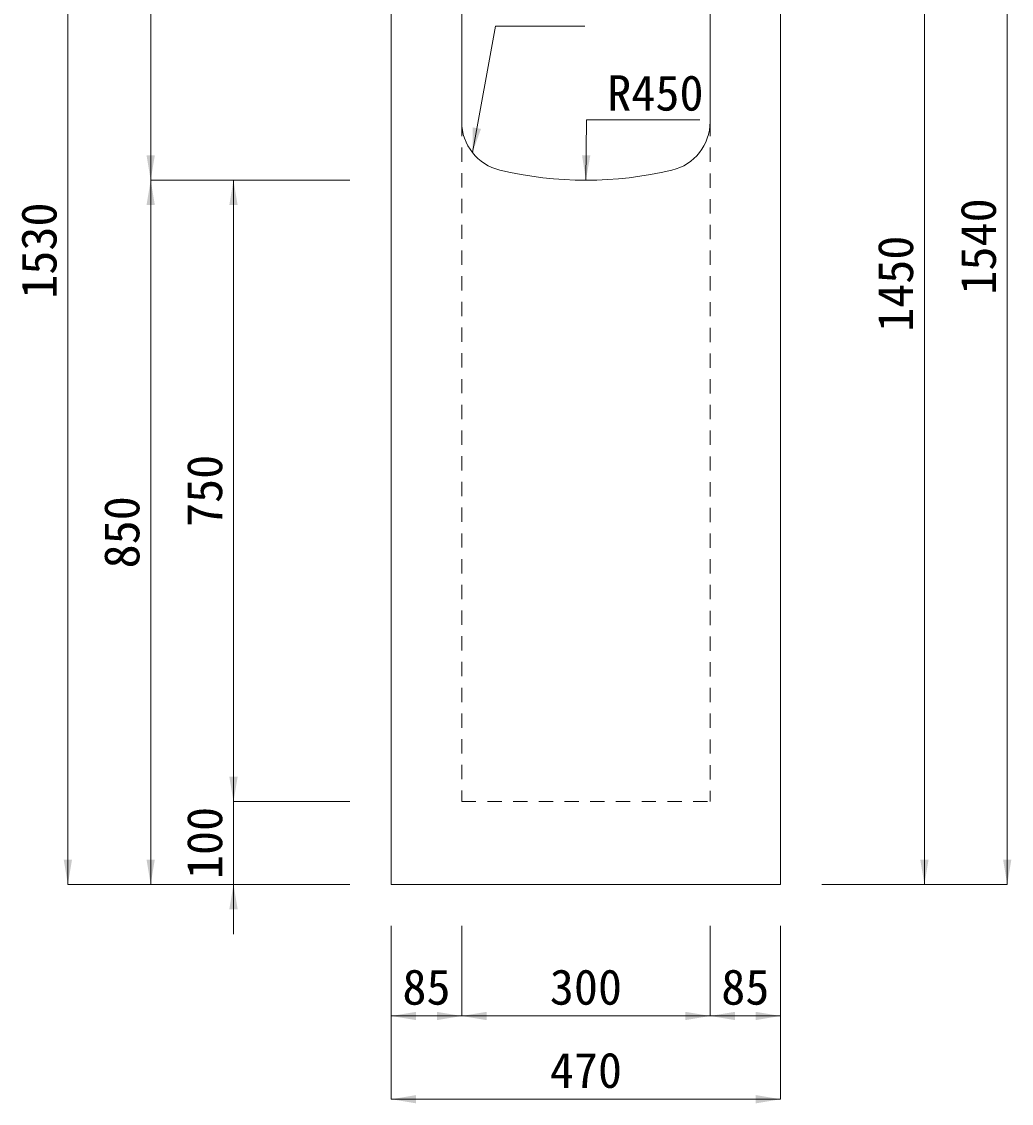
# Model space of a CAD drawing. Units: millimetres at full size. Extents: x -1934 to 78146, y -143454 to -112471.
# Drawn here: x 19717 to 20912, y -141337 to -140031 of the extents above; entities that cross this region are included whole.
import ezdxf
from ezdxf.enums import TextEntityAlignment as Align

# ---------------------------------------------------------------- set-up
doc = ezdxf.new("R2010")
doc.units = ezdxf.units.MM
doc.header["$LTSCALE"] = 23
doc.linetypes.add('USER3', pattern=[1.35, 0.75, -0.6])
for name, color, linetype, lineweight in [('寸法線', 7, 'Continuous', 13), ('引出線', 4, 'Continuous', 13), ('本体', 2, 'Continuous', 13)]:
    doc.layers.add(name, color=color, linetype=linetype, lineweight=lineweight)
doc.styles.add('ＭＳ ゴシック', font='')
doc.styles.get('ＭＳ ゴシック').set_extended_font_data('MS Gothic')

# ---------------------------------------------------------------- blocks, each defined once
blk = doc.blocks.new('filled_arrow')
at = {"color": 0, "linetype": 'Continuous', "lineweight": -2}
blk.add_solid([(7.5, 1.25), (0, 0), (7.5, -1.25)], dxfattribs=at)

msp = doc.modelspace()

# ---------------------------------------------------------------- linework, layer by layer
at = {"layer": '寸法線'}
for p, q in [((20906.91, -141072.46), (20906.91, -139532.46)), ((19772.59, -141072.46), (19772.59, -139542.46)), ((19872.59, -139622.46), (19872.59, -140222.46)), ((20806.91, -141072.46), (20806.91, -139622.46)), ((19872.59, -141072.46), (19872.59, -140222.46)), ((20113.15, -140222.46), (19872.59, -140222.46)), ((20113.15, -140222.46), (19872.59, -140222.46)), ((19972.59, -140222.46), (19972.59, -140972.46)), ((20113.15, -140222.46), (19972.59, -140222.46)), ((19972.59, -140912.46), (19972.59, -141132.46)), ((20113.15, -140972.46), (19972.59, -140972.46)), ((20113.15, -140972.46), (19972.59, -140972.46)), ((20113.15, -141072.46), (19772.59, -141072.46)), ((20113.15, -141072.46), (19872.59, -141072.46)), ((20113.15, -141072.46), (19972.59, -141072.46)), ((20683.15, -141072.46), (20806.91, -141072.46)), ((20683.15, -141072.46), (20906.91, -141072.46)), ((20163.15, -141122.46), (20163.15, -141231.26)), ((20163.15, -141122.46), (20163.15, -141331.73)), ((20248.15, -141122.46), (20248.15, -141231.26)), ((20248.15, -141122.46), (20248.15, -141231.26)), ((20548.15, -141122.46), (20548.15, -141231.26)), ((20548.15, -141122.46), (20548.15, -141231.26)), ((20633.15, -141122.46), (20633.15, -141231.26)), ((20633.15, -141122.46), (20633.15, -141331.73)), ((20163.15, -141231.26), (20248.15, -141231.26)), ((20248.15, -141231.26), (20548.15, -141231.26)), ((20548.15, -141231.26), (20633.15, -141231.26)), ((20163.15, -141331.73), (20633.15, -141331.73))]:
    msp.add_line(p, q, dxfattribs=at)
at = {"layer": '引出線'}
for points in [[(20261.08, -140189.15), (20289.07, -140036.36), (20396.76, -140036.36)], [(20398.15, -140222.46), (20398.94, -140149.75), (20535.87, -140149.75)]]:
    msp.add_lwpolyline(points, dxfattribs=at)
at = {"layer": '本体', "lineweight": 20}
for p, q in [((20163.15, -139622.46), (20163.15, -141072.46)), ((20248.15, -140151.94), (20248.15, -139622.46)), ((20548.15, -140152.14), (20548.15, -139622.46)), ((20633.15, -141072.46), (20633.15, -139622.46)), ((20163.15, -141072.46), (20633.15, -141072.46))]:
    msp.add_line(p, q, dxfattribs=at)
at = {"layer": '本体', "linetype": 'USER3', "lineweight": 9}
for p, q in [((20248.15, -140151.94), (20248.15, -140972.46)), ((20548.15, -140152.14), (20548.15, -140972.46)), ((20248.15, -140972.46), (20548.15, -140972.46))]:
    msp.add_line(p, q, dxfattribs=at)
at = {"layer": '本体', "lineweight": 20}
for centre, radius, start, end in [((20308.15, -140151.94), 60, 180, 256.65776), ((20488.15, -140151.94), 60, 283.34229, 0), ((20398.15, -139772.46), 450, 256.65776, 283.34229)]:
    msp.add_arc(centre, radius, start, end, dxfattribs=at)

# ---------------------------------------------------------------- block references
at = {"layer": '寸法線', "xscale": 4, "yscale": 4}
for p, rotation in [((19872.59, -140222.46), 90), ((19872.59, -140222.46), 270), ((19972.59, -140222.46), 270), ((19972.59, -140972.46), 90), ((19972.59, -140972.46), 90), ((19772.59, -141072.46), 90), ((19872.59, -141072.46), 90), ((20806.91, -141072.46), 90), ((20906.91, -141072.46), 90), ((19972.59, -141072.46), 270), ((20248.15, -141231.26), 180), ((20548.15, -141231.26), 180), ((20633.15, -141231.26), 180), ((20633.15, -141331.73), 180)]:
    msp.add_blockref('filled_arrow', p, dxfattribs=dict(at, rotation=rotation))
for p in [(20163.15, -141231.26), (20248.15, -141231.26), (20548.15, -141231.26), (20163.15, -141331.73)]:
    msp.add_blockref('filled_arrow', p, dxfattribs=at)
at = {"layer": '引出線', "xscale": 4, "yscale": 4}
for p, rotation in [((20261.08, -140189.15), 79.6), ((20398.15, -140222.46), 89.4)]:
    msp.add_blockref('filled_arrow', p, dxfattribs=dict(at, rotation=rotation))

# ---------------------------------------------------------------- texts
at = {"layer": '寸法線', "style": 'ＭＳ ゴシック'}
for s, p in [('1530', (19737.59, -140307.46)), ('1540', (20871.91, -140302.46)), ('1450', (20771.91, -140347.46)), ('750', (19937.59, -140597.46)), ('850', (19837.59, -140647.46)), ('100', (19937.59, -141022.46))]:
    msp.add_text(s, height=42.72, rotation=90, dxfattribs=at).set_placement(p, align=Align.MIDDLE_CENTER)
for s, p in [('85', (20205.65, -141196.26)), ('300', (20398.15, -141196.26)), ('85', (20590.65, -141196.26)), ('470', (20398.15, -141296.73))]:
    msp.add_text(s, height=42.72, dxfattribs=at).set_placement(p, align=Align.MIDDLE_CENTER)
at = {"layer": '引出線', "style": 'ＭＳ ゴシック'}
msp.add_text('R450', height=42.72, dxfattribs=at).set_placement((20423.94, -140095.75), align=Align.TOP_LEFT)

doc.saveas('drawing.dxf')
